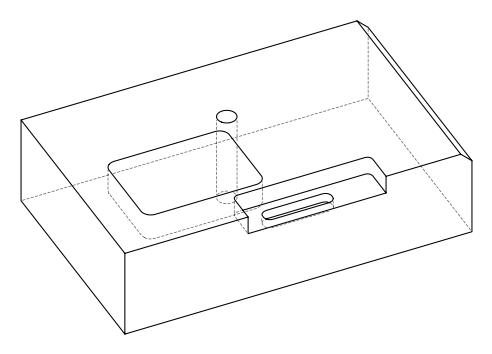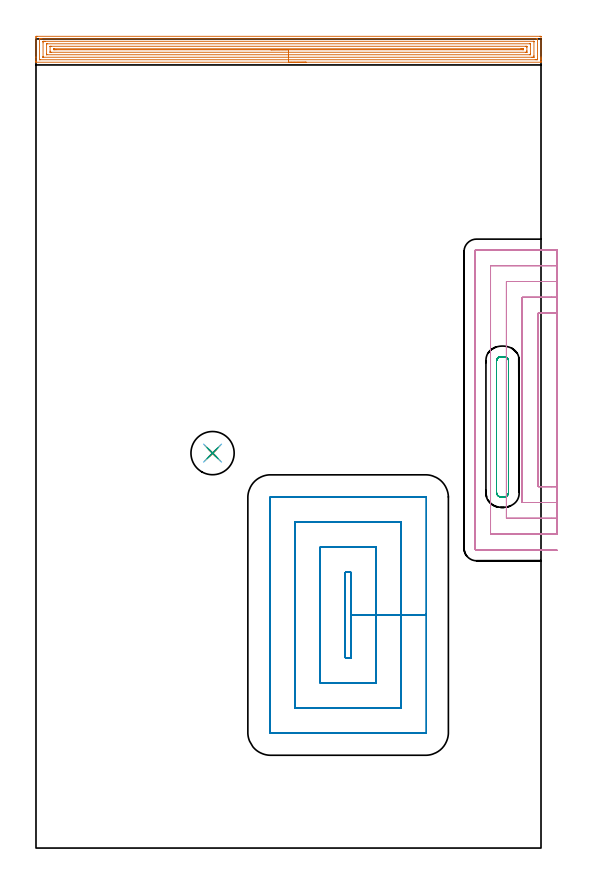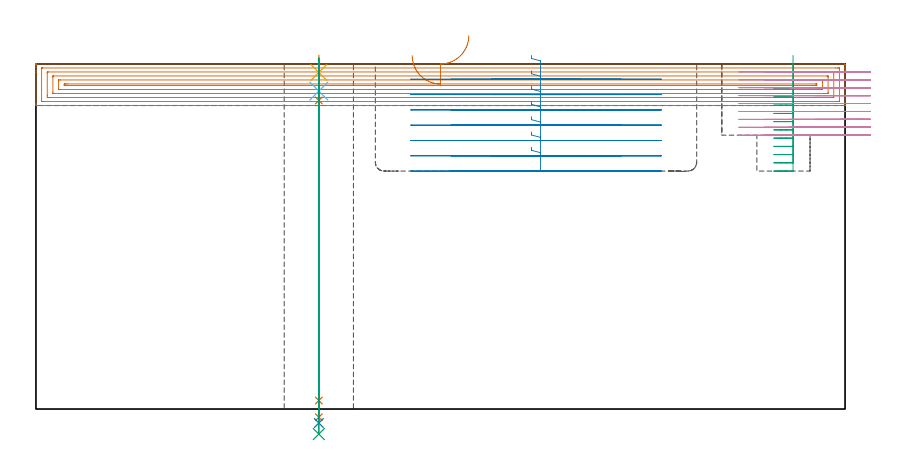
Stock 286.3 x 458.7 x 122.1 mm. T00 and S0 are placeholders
(PLAN: 9 operations, 7 tool changes, 75.5 min)
(1 AREA_MILL | FG_CHAMFER_SURFACE | UGT0205_001 | 13.94 min | 30928 mm3)
(2 MILL_RECTANGULAR_POCKET | POCKET_RECTANGULAR_STRAIGHT | NXT0201_007 | Follow Part, ap 6.25, ae 75% | 16.92 min | 678515 mm3)
(3 MILL_RECTANGULAR_POCKET_1 | POCKET_RECTANGULAR_STRAIGHT_1 | NXT0201_011 | Follow Part, ap 3, ae 75% | 5.62 min | 62873 mm3)
(4 MILL_SLOT | SLOT_PARTIAL_RECTANGULAR | NXT0201_011 | Follow Part, ap 3, ae 75% | 37.32 min | 157972 mm3)
(5 SPOT_DRILL | STEP1HOLE | NXT0321_9005460120000 | 0.05 min | 240 mm3)
(6 DRILL_BLIND_HOLE_INTO_CENTER | STEP1HOLE | NXT0301_035 | 0.05 min | 171 mm3)
(7 GUN_DRILL_THROUGH_HOLE | STEP1HOLE | UGT0307_002 | 0.56 min | 3172 mm3)
(8 SPADE_DRILL_TO_ENLARGE_THROUGH_HOLE | STEP1HOLE | UGT0306_006 | 0.52 min | 19396 mm3)
(9 DRILL_TO_ENLARGE_THROUGH_HOLE | STEP1HOLE | UGT0301_058 | 0.53 min | 34525 mm3)
(TOOL UGT0205_001 | Chamfer Mill 20 x 3 x 45 deg. | D20 FL50 Z2)
(TOOL NXT0201_007 | ENDMILL 25mm [R216.25-25050GCK54P 1620] | D25 R3 FL54 Z5)
(TOOL NXT0201_011 | ENDMILL 12mm [2P460-1200-NA 1630] | D12 FL38 Z6)
(TOOL NXT0321_9005460120000 | NC Spot Drill, 142deg, 12mm, Carbide, Uncoated | D12 PA142 FL30 Z2)
(TOOL NXT0301_035 | Carbide Drill 6.4mm [860.1-0640-032A1-MM 2214] | D6.4 PA140 FL53 Z2)
(TOOL UGT0307_002 | Gun Drill 6 mm | D6 PA130 FL24 Z1)
(TOOL UGT0306_006 | Spade Drill 15.5mm | D15.5 PA132 FL10 Z2)
(TOOL UGT0301_058 | Twist Drill 24.5 mm | D24.5 PA118 FL160 Z2)
(OP 1 AREA_MILL)
G17 G21 G94 G90
T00 M6
G54
G17 G0 G90 X153.15 Y445.5 S1061 M3
G43 Z132.1 H0
G94 G1 X153.112 Z131.228 F250.
X152.998 Z130.363
X152.809 Z129.512
X152.547 Z128.68
X152.213 Z127.874
X151.81 Z127.1
X151.342 Z126.364
X150.81 Z125.672
X150.221 Z125.029
X149.578 Z124.439
X148.886 Z123.908
X148.15 Z123.44
X147.376 Z123.037
X146.57 Z122.703
X145.738 Z122.441
X144.887 Z122.252
X144.022 Z122.138
X143.15 Z122.1
X0.175
X0.01 Y445.502 Z122.088
X0.003 Y445.636 Z121.956
X0. Y445.777 Z121.823
Y446.045 Z121.555
Y446.729 Z120.866
Y447.945 Z119.652
Y448.478 Z119.117
Y459.58 Z108.018
X0.004 Y459.846 Z107.751
X0.01 Y460.193 Z107.404
X0.263 Y460.197 Z107.402
X0.622 Y460.2 Z107.4
X285.679
X286.216 Y460.195 Z107.403
X286.29 Y460.192 Z107.406
X286.3 Y460.112 Z107.485
Y448.478 Z119.117
Y447.945 Z119.652
Y447.603 Z119.993
Y447.07 Z120.526
Y446.729 Z120.866
Y446.045 Z121.555
Y445.777 Z121.823
X286.297 Y445.636 Z121.956
X286.29 Y445.502 Z122.088
X286.125 Y445.5 Z122.1
X143.15
Y446.914 Z120.686
X2.409
X2.218 Y446.915 Z120.685
X2.056 Y446.919 Z120.681
X2.021 Y446.921 Z120.679
X2.01 Y446.937 Z120.663
X2.006 Y446.968 Z120.632
X2.001 Y447.128 Z120.472
Y458.496 Z109.104
X2.004 Y458.63 Z108.97
X2.01 Y458.736 Z108.864
X2.021 Y458.779 Z108.821
X2.058 Y458.781 Z108.819
X2.409 Y458.785 Z108.815
X2.599 Y458.786 Z108.814
X3.302
X283.891
X284.082 Y458.785 Z108.815
X284.244 Y458.781 Z108.819
X284.279 Y458.779 Z108.821
X284.29 Y458.763 Z108.837
X284.294 Y458.732 Z108.868
X284.299 Y458.572 Z109.028
Y447.204 Z120.396
X284.296 Y447.07 Z120.53
X284.29 Y446.964 Z120.636
X284.279 Y446.921 Z120.679
X284.243 Y446.919 Z120.681
X283.891 Y446.915 Z120.685
X283.701 Y446.914 Z120.686
X282.998
X143.15
Y448.328 Z119.272
X4.348 Y448.329 Z119.271
X4.196 Y448.33 Z119.27
X4.044 Y448.334 Z119.266
X4.01 Y448.336 Z119.264
X4.006 Y448.363 Z119.237
X4.002 Y448.414 Z119.186
X4.001 Y448.478 Z119.122
X4. Y448.669 Z118.931
Y456.54 Z111.06
X4.003 Y457.222 Z110.378
X4.006 Y457.318 Z110.282
X4.01 Y457.36 Z110.24
X4.05 Y457.365 Z110.235
X4.196 Y457.368 Z110.232
X4.937 Y457.371 Z110.229
X5.089 Y457.372 Z110.228
X281.952 Y457.371 Z110.229
X282.104 Y457.37 Z110.23
X282.256 Y457.366 Z110.234
X282.29 Y457.364 Z110.236
X282.294 Y457.337 Z110.263
X282.298 Y457.286 Z110.314
X282.299 Y457.222 Z110.378
X282.3 Y457.031 Z110.569
Y449.161 Z118.439
X282.297 Y448.478 Z119.122
X282.294 Y448.382 Z119.218
X282.29 Y448.34 Z119.26
X282.25 Y448.335 Z119.265
X282.104 Y448.332 Z119.268
X281.363 Y448.329 Z119.271
X281.211 Y448.328 Z119.272
X143.15
Y449.743 Z117.857
X6.143 Y449.744 Z117.856
X6.092 Y449.745 Z117.855
X6.04 Y449.75 Z117.85
X6.01 Y449.756 Z117.844
X6.008 Y449.802 Z117.798
X6. Y450.21 Z117.39
Y455.473 Z112.127
X6.008 Y455.902 Z111.698
X6.01 Y455.949 Z111.651
X6.086 Y455.953 Z111.647
X6.217 Y455.956 Z111.644
X6.383 Y455.957 Z111.643
X279.823
X280.157 Y455.956 Z111.644
X280.208 Y455.955 Z111.645
X280.261 Y455.95 Z111.65
X280.29 Y455.944 Z111.656
X280.292 Y455.898 Z111.702
X280.3 Y455.49 Z112.11
Y450.227 Z117.373
X280.292 Y449.798 Z117.802
X280.29 Y449.751 Z117.849
X280.214 Y449.747 Z117.853
X280.083 Y449.744 Z117.856
X279.918 Y449.743 Z117.857
X143.15
Y451.157 Z116.443
X8.607
X8.231 Y451.16 Z116.44
X8.044 Y451.164 Z116.436
X8.009 Y451.167 Z116.433
X8.006 Y451.2 Z116.4
X8.003 Y451.253 Z116.347
X8. Y451.751 Z115.849
X8.001 Y454.373 Z113.227
X8.005 Y454.467 Z113.133
X8.01 Y454.522 Z113.078
X8.018 Y454.537 Z113.063
X8.037 Y454.538 Z113.062
X8.246 Y454.541 Z113.059
X8.664 Y454.543 Z113.057
X277.693
X278.069 Y454.54 Z113.06
X278.256 Y454.536 Z113.064
X278.291 Y454.533 Z113.067
X278.294 Y454.5 Z113.1
X278.297 Y454.447 Z113.153
X278.3 Y453.95 Z113.65
Y451.976 Z115.624
X278.299 Y451.327 Z116.273
X278.295 Y451.233 Z116.367
X278.29 Y451.178 Z116.422
X278.282 Y451.163 Z116.437
X278.263 Y451.162 Z116.438
X278.054 Y451.159 Z116.441
X277.636 Y451.157 Z116.443
X143.15
Y452.571 Z115.029
X11.345
X10.735 Y452.572 Z115.028
X10.451 Y452.575 Z115.025
X10.167 Y452.578 Z115.022
X10.01 Y452.591 Z115.009
X10.006 Y452.703 Z114.897
X10.005 Y452.85 Z114.75
X10.008 Y453.07 Z114.53
X10.01 Y453.119 Z114.481
X10.072 Y453.123 Z114.477
X10.169 Y453.126 Z114.474
X10.451 Y453.128 Z114.472
X274.955 Y453.129 Z114.471
X275.565 Y453.128 Z114.472
X275.849 Y453.126 Z114.474
X276.133 Y453.122 Z114.478
X276.29 Y453.109 Z114.492
X276.294 Y452.997 Z114.603
X276.295 Y452.85 Z114.75
X276.292 Y452.63 Z114.97
X276.29 Y452.581 Z115.019
X276.228 Y452.577 Z115.023
X276.131 Y452.574 Z115.026
X275.849 Y452.572 Z115.028
X143.15 Y452.571 Z115.029
X142.278 Z115.067
X141.414 Z115.181
X140.562 Z115.37
X139.73 Z115.632
X138.924 Z115.966
X138.15 Z116.369
X137.414 Z116.837
X136.722 Z117.368
X136.079 Z117.958
X135.49 Z118.601
X134.959 Z119.293
X134.49 Z120.029
X134.087 Z120.803
X133.753 Z121.609
X133.491 Z122.441
X133.302 Z123.292
X133.188 Z124.157
X133.15 Z125.029
G0 Z132.1
M5
M2
(OP 2 MILL_RECTANGULAR_POCKET)
G17 G21 G94 G90
T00 M6
G54
G17 G0 G90 X175.35 Y111.802 S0 M3
G43 Z132.1 H1
Z125.1
G94 G1 Y107.85 Z124.041 F250.
X178.55 Z123.183
Y132.1 Z116.686
Y156.35 F500.
X175.35
Y107.85
X178.55
Y132.1
X192.8
Y170.6
X161.1
Y93.6
X192.8
Y132.1
X207.05
Y184.85
X146.85
Y79.35
X207.05
Y132.1
X221.3
Y198.7
G3 X220.9 Y199.1 R0.4
G1 X133.
G3 X132.6 Y198.7 R0.4
G1 Y65.5
G3 X133. Y65.1 R0.4
G1 X220.9
G3 X221.3 Y65.5 R0.4
G1 Y132.1
Y133.1
G0 X175.35 Y111.802 Z119.686
G1 Y107.85 Z118.627 F250.
X178.55 Z117.769
Y132.1 Z111.271
Y156.35 F500.
X175.35
Y107.85
X178.55
Y132.1
X192.8
Y170.6
X161.1
Y93.6
X192.8
Y132.1
X207.05
Y184.85
X146.85
Y79.35
X207.05
Y132.1
X221.3
Y198.7
G3 X220.9 Y199.1 R0.4
G1 X133.
G3 X132.6 Y198.7 R0.4
G1 Y65.5
G3 X133. Y65.1 R0.4
G1 X220.9
G3 X221.3 Y65.5 R0.4
G1 Y132.1
Y133.1
G0 X175.35 Y111.802 Z114.271
G1 Y107.85 Z113.212 F250.
X178.55 Z112.355
Y132.1 Z105.857
Y156.35 F500.
X175.35
Y107.85
X178.55
Y132.1
X192.8
Y170.6
X161.1
Y93.6
X192.8
Y132.1
X207.05
Y184.85
X146.85
Y79.35
X207.05
Y132.1
X221.3
Y198.7
G3 X220.9 Y199.1 R0.4
G1 X133.
G3 X132.6 Y198.7 R0.4
G1 Y65.5
G3 X133. Y65.1 R0.4
G1 X220.9
G3 X221.3 Y65.5 R0.4
G1 Y132.1
Y133.1
G0 X175.35 Y111.802 Z108.857
G1 Y107.85 Z107.798 F250.
X178.55 Z106.941
Y132.1 Z100.443
Y156.35 F500.
X175.35
Y107.85
X178.55
Y132.1
X192.8
Y170.6
X161.1
Y93.6
X192.8
Y132.1
X207.05
Y184.85
X146.85
Y79.35
X207.05
Y132.1
X221.3
Y198.7
G3 X220.9 Y199.1 R0.4
G1 X133.
G3 X132.6 Y198.7 R0.4
G1 Y65.5
G3 X133. Y65.1 R0.4
G1 X220.9
G3 X221.3 Y65.5 R0.4
G1 Y132.1
Y133.1
G0 X175.35 Y111.802 Z103.443
G1 Y107.85 Z102.384 F250.
X178.55 Z101.526
Y132.1 Z95.029
Y156.35 F500.
X175.35
Y107.85
X178.55
Y132.1
X192.8
Y170.6
X161.1
Y93.6
X192.8
Y132.1
X207.05
Y184.85
X146.85
Y79.35
X207.05
Y132.1
X221.3
Y198.7
G3 X220.9 Y199.1 R0.4
G1 X133.
G3 X132.6 Y198.7 R0.4
G1 Y65.5
G3 X133. Y65.1 R0.4
G1 X220.9
G3 X221.3 Y65.5 R0.4
G1 Y132.1
Y133.1
G0 X175.35 Y111.802 Z98.029
G1 Y107.85 Z96.969 F250.
X178.55 Z96.112
Y132.1 Z89.614
Y156.35 F500.
X175.35
Y107.85
X178.55
Y132.1
X192.8
Y170.6
X161.1
Y93.6
X192.8
Y132.1
X207.05
Y184.85
X146.85
Y79.35
X207.05
Y132.1
X221.3
Y198.7
G3 X220.9 Y199.1 R0.4
G1 X133.
G3 X132.6 Y198.7 R0.4
G1 Y65.5
G3 X133. Y65.1 R0.4
G1 X220.9
G3 X221.3 Y65.5 R0.4
G1 Y132.1
Y133.1
G0 X175.35 Y111.802 Z92.614
G1 Y107.85 Z91.555 F250.
X178.55 Z90.698
Y132.1 Z84.2
Y156.35 F500.
X175.35
Y107.85
X178.55
Y132.1
X192.8
Y170.6
X161.1
Y93.6
X192.8
Y132.1
X207.05
Y184.85
X146.85
Y79.35
X207.05
Y132.1
X221.3
Y198.7
G3 X220.9 Y199.1 R0.4
G1 X133.
G3 X132.6 Y198.7 R0.4
G1 Y65.5
G3 X133. Y65.1 R0.4
G1 X220.9
G3 X221.3 Y65.5 R0.4
G1 Y132.1
Y133.1
G0 Z132.1
M5
M2
(OP 3 MILL_RECTANGULAR_POCKET_1)
G17 G21 G94 G90
T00 M6
G54
G17 G0 G90 X267.9 Y216.774 S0 M3
G43 Z132.1 H1
Z125.1
G94 G1 Y238.85 Z119.185 F250.
Y276.1 F500.
G3 X265.4 Y278.6 R2.5
G1 X263.6
G3 X261.1 Y276.1 R2.5
G1 Y201.6
G3 X263.6 Y199.1 R2.5
G1 X265.4
G3 X267.9 Y201.6 R2.5
G1 Y238.85
Y239.85
G0 Y216.774 Z122.185
G1 Y238.85 Z116.269 F250.
Y276.1 F500.
G3 X265.4 Y278.6 R2.5
G1 X263.6
G3 X261.1 Y276.1 R2.5
G1 Y201.6
G3 X263.6 Y199.1 R2.5
G1 X265.4
G3 X267.9 Y201.6 R2.5
G1 Y238.85
Y239.85
G0 Y216.774 Z119.269
G1 Y238.85 Z113.354 F250.
Y276.1 F500.
G3 X265.4 Y278.6 R2.5
G1 X263.6
G3 X261.1 Y276.1 R2.5
G1 Y201.6
G3 X263.6 Y199.1 R2.5
G1 X265.4
G3 X267.9 Y201.6 R2.5
G1 Y238.85
Y239.85
G0 Y216.774 Z116.354
G1 Y238.85 Z110.438 F250.
Y276.1 F500.
G3 X265.4 Y278.6 R2.5
G1 X263.6
G3 X261.1 Y276.1 R2.5
G1 Y201.6
G3 X263.6 Y199.1 R2.5
G1 X265.4
G3 X267.9 Y201.6 R2.5
G1 Y238.85
Y239.85
G0 Y216.774 Z113.438
G1 Y238.85 Z107.523 F250.
Y276.1 F500.
G3 X265.4 Y278.6 R2.5
G1 X263.6
G3 X261.1 Y276.1 R2.5
G1 Y201.6
G3 X263.6 Y199.1 R2.5
G1 X265.4
G3 X267.9 Y201.6 R2.5
G1 Y238.85
Y239.85
G0 Y216.774 Z110.523
G1 Y238.85 Z104.608 F250.
Y276.1 F500.
G3 X265.4 Y278.6 R2.5
G1 X263.6
G3 X261.1 Y276.1 R2.5
G1 Y201.6
G3 X263.6 Y199.1 R2.5
G1 X265.4
G3 X267.9 Y201.6 R2.5
G1 Y238.85
Y239.85
G0 Y216.774 Z107.608
G1 Y238.85 Z101.692 F250.
Y276.1 F500.
G3 X265.4 Y278.6 R2.5
G1 X263.6
G3 X261.1 Y276.1 R2.5
G1 Y201.6
G3 X263.6 Y199.1 R2.5
G1 X265.4
G3 X267.9 Y201.6 R2.5
G1 Y238.85
Y239.85
G0 Y216.774 Z104.692
G1 Y238.85 Z98.777 F250.
Y276.1 F500.
G3 X265.4 Y278.6 R2.5
G1 X263.6
G3 X261.1 Y276.1 R2.5
G1 Y201.6
G3 X263.6 Y199.1 R2.5
G1 X265.4
G3 X267.9 Y201.6 R2.5
G1 Y238.85
Y239.85
G0 Y216.774 Z101.777
G1 Y238.85 Z95.862 F250.
Y276.1 F500.
G3 X265.4 Y278.6 R2.5
G1 X263.6
G3 X261.1 Y276.1 R2.5
G1 Y201.6
G3 X263.6 Y199.1 R2.5
G1 X265.4
G3 X267.9 Y201.6 R2.5
G1 Y238.85
Y239.85
G0 Y216.774 Z98.862
G1 Y238.85 Z92.946 F250.
Y276.1 F500.
G3 X265.4 Y278.6 R2.5
G1 X263.6
G3 X261.1 Y276.1 R2.5
G1 Y201.6
G3 X263.6 Y199.1 R2.5
G1 X265.4
G3 X267.9 Y201.6 R2.5
G1 Y238.85
Y239.85
G0 Y216.774 Z95.946
G1 Y238.85 Z90.031 F250.
Y276.1 F500.
G3 X265.4 Y278.6 R2.5
G1 X263.6
G3 X261.1 Y276.1 R2.5
G1 Y201.6
G3 X263.6 Y199.1 R2.5
G1 X265.4
G3 X267.9 Y201.6 R2.5
G1 Y238.85
Y239.85
G0 Y216.774 Z93.031
G1 Y238.85 Z87.115 F250.
Y276.1 F500.
G3 X265.4 Y278.6 R2.5
G1 X263.6
G3 X261.1 Y276.1 R2.5
G1 Y201.6
G3 X263.6 Y199.1 R2.5
G1 X265.4
G3 X267.9 Y201.6 R2.5
G1 Y238.85
Y239.85
G0 Y216.774 Z90.115
G1 Y238.85 Z84.2 F250.
Y276.1 F500.
G3 X265.4 Y278.6 R2.5
G1 X263.6
G3 X261.1 Y276.1 R2.5
G1 Y201.6
G3 X263.6 Y199.1 R2.5
G1 X265.4
G3 X267.9 Y201.6 R2.5
G1 Y238.85
Y239.85
G0 Z132.1
M5
M2
(OP 4 MILL_SLOT)
G17 G21 G94 G90
T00 M6
G54
G17 G0 G90 X295.3 Y303.2 S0 M3
G43 Z132.1 H1
Z119.3
G94 G1 X292.3 F250.
X284.7 F500.
Y204.9
X292.3
X295.3 F250.
Y312.2
X292.3
X275.7 F500.
Y195.9
X292.3
X295.3 F250.
Y321.2
X292.3
X266.7 F500.
Y278.228
Y275.228 F250.
Y202.478 F500.
Y199.478 F250.
Y186.9 F500.
X292.3
X295.3 F250.
Y330.2
X292.3
X257.7 F500.
Y177.9
X292.3
X295.3 F250.
Y339.2
X292.3
X249.7 F500.
G3 X248.7 Y338.2 R1.
G1 Y169.9
G3 X249.7 Y168.9 R1.
G1 X292.3
X295.3 F250.
G0 Y303.2 Z116.5
G1 X292.3
X284.7 F500.
Y204.9
X292.3
X295.3 F250.
Y312.2
X292.3
X275.7 F500.
Y195.9
X292.3
X295.3 F250.
Y321.2
X292.3
X266.7 F500.
Y278.228
Y275.228 F250.
Y202.478 F500.
Y199.478 F250.
Y186.9 F500.
X292.3
X295.3 F250.
Y330.2
X292.3
X257.7 F500.
Y177.9
X292.3
X295.3 F250.
Y339.2
X292.3
X249.7 F500.
G3 X248.7 Y338.2 R1.
G1 Y169.9
G3 X249.7 Y168.9 R1.
G1 X292.3
X295.3 F250.
G0 Y303.2 Z113.7
G1 X292.3
X284.7 F500.
Y204.9
X292.3
X295.3 F250.
Y312.2
X292.3
X275.7 F500.
Y195.9
X292.3
X295.3 F250.
Y321.2
X292.3
X266.7 F500.
Y278.228
Y275.228 F250.
Y202.478 F500.
Y199.478 F250.
Y186.9 F500.
X292.3
X295.3 F250.
Y330.2
X292.3
X257.7 F500.
Y177.9
X292.3
X295.3 F250.
Y339.2
X292.3
X249.7 F500.
G3 X248.7 Y338.2 R1.
G1 Y169.9
G3 X249.7 Y168.9 R1.
G1 X292.3
X295.3 F250.
G0 Y303.2 Z110.9
G1 X292.3
X284.7 F500.
Y204.9
X292.3
X295.3 F250.
Y312.2
X292.3
X275.7 F500.
Y195.9
X292.3
X295.3 F250.
Y321.2
X292.3
X266.7 F500.
Y278.228
Y275.228 F250.
Y202.478 F500.
Y199.478 F250.
Y186.9 F500.
X292.3
X295.3 F250.
Y330.2
X292.3
X257.7 F500.
Y177.9
X292.3
X295.3 F250.
Y339.2
X292.3
X249.7 F500.
G3 X248.7 Y338.2 R1.
G1 Y169.9
G3 X249.7 Y168.9 R1.
G1 X292.3
X295.3 F250.
G0 Y303.2 Z108.1
G1 X292.3
X284.7 F500.
Y204.9
X292.3
X295.3 F250.
Y312.2
X292.3
X275.7 F500.
Y195.9
X292.3
X295.3 F250.
Y321.2
X292.3
X266.7 F500.
Y278.228
Y275.228 F250.
Y202.478 F500.
Y199.478 F250.
Y186.9 F500.
X292.3
X295.3 F250.
Y330.2
X292.3
X257.7 F500.
Y177.9
X292.3
X295.3 F250.
Y339.2
X292.3
X249.7 F500.
G3 X248.7 Y338.2 R1.
G1 Y169.9
G3 X249.7 Y168.9 R1.
G1 X292.3
X295.3 F250.
G0 Y303.2 Z105.3
G1 X292.3
X284.7 F500.
Y204.9
X292.3
X295.3 F250.
Y312.2
X292.3
X275.7 F500.
Y195.9
X292.3
X295.3 F250.
Y321.2
X292.3
X266.7 F500.
Y278.228
Y275.228 F250.
Y202.478 F500.
Y199.478 F250.
Y186.9 F500.
X292.3
X295.3 F250.
Y330.2
X292.3
X257.7 F500.
Y177.9
X292.3
X295.3 F250.
Y339.2
X292.3
X249.7 F500.
G3 X248.7 Y338.2 R1.
G1 Y169.9
G3 X249.7 Y168.9 R1.
G1 X292.3
X295.3 F250.
G0 Y303.2 Z102.5
G1 X292.3
X284.7 F500.
Y204.9
X292.3
X295.3 F250.
Y312.2
X292.3
X275.7 F500.
Y195.9
X292.3
X295.3 F250.
Y321.2
X292.3
X266.7 F500.
Y278.228
Y275.228 F250.
Y202.478 F500.
Y199.478 F250.
Y186.9 F500.
X292.3
X295.3 F250.
Y330.2
X292.3
X257.7 F500.
Y177.9
X292.3
X295.3 F250.
Y339.2
X292.3
X249.7 F500.
G3 X248.7 Y338.2 R1.
G1 Y169.9
G3 X249.7 Y168.9 R1.
G1 X292.3
X295.3 F250.
G0 Y303.2 Z99.7
G1 X292.3
X284.7 F500.
Y204.9
X292.3
X295.3 F250.
Y312.2
X292.3
X275.7 F500.
Y195.9
X292.3
X295.3 F250.
Y321.2
X292.3
X266.7 F500.
Y278.228
Y275.228 F250.
Y202.478 F500.
Y199.478 F250.
Y186.9 F500.
X292.3
X295.3 F250.
Y330.2
X292.3
X257.7 F500.
Y177.9
X292.3
X295.3 F250.
Y339.2
X292.3
X249.7 F500.
G3 X248.7 Y338.2 R1.
G1 Y169.9
G3 X249.7 Y168.9 R1.
G1 X292.3
X295.3 F250.
G0 Y303.2 Z96.9
G1 X292.3
X284.7 F500.
Y204.9
X292.3
X295.3 F250.
Y312.2
X292.3
X275.7 F500.
Y195.9
X292.3
X295.3 F250.
Y321.2
X292.3
X266.7 F500.
Y278.228
Y275.228 F250.
Y202.478 F500.
Y199.478 F250.
Y186.9 F500.
X292.3
X295.3 F250.
Y330.2
X292.3
X257.7 F500.
Y177.9
X292.3
X295.3 F250.
Y339.2
X292.3
X249.7 F500.
G3 X248.7 Y338.2 R1.
G1 Y169.9
G3 X249.7 Y168.9 R1.
G1 X292.3
X295.3 F250.
G0 Z132.1
M5
M2
(OP 5 SPOT_DRILL)
G17 G21 G94 G90
T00 M6
G54
G17 G0 G90 X100.1 Y223.9 S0 M3
G43 Z132.1 H0
G94 G81 G98 Z119.1 F250. R125.1
G80
M5
M2
(OP 6 DRILL_BLIND_HOLE_INTO_CENTER)
G17 G21 G94 G90
T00 M6
G54
G17 G0 G90 X100.1 Y223.9 S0 M3
G43 Z132.1 H1
G94 G81 G98 Z112.5 F250. R124.1
G80
M5
M2
(OP 7 GUN_DRILL_THROUGH_HOLE)
G17 G21 G94 G90
T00 M6
G54
G17 G0 G90 X100.1 Y223.9 M8
G43 Z132.1 H0
Z119.472
S716 M3
G94 G1 Z109.193 F125. M26
G4 X.084
Z3. F250.
G4 X.084
Z-2.899 F125.
G4 X.084
M5
M9
G0 Z119.472
Z132.1
M2
(OP 8 SPADE_DRILL_TO_ENLARGE_THROUGH_HOLE)
G17 G21 G94 G90
T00 M6
G54
G17 G0 G90 X100.1 Y223.9 S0 M3
G43 Z132.1 H0
G94 G73 G98 Z-4.951 F250. Q14.117 R124.1
G80
M5
M2
(OP 9 DRILL_TO_ENLARGE_THROUGH_HOLE)
G17 G21 G94 G90
T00 M6
G54
G17 G0 G90 X100.1 Y223.9 S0 M3
G43 Z132.1 H0
G94 G73 G98 Z-8.861 F250. Q21.827 R124.1
G80
M5
M2
